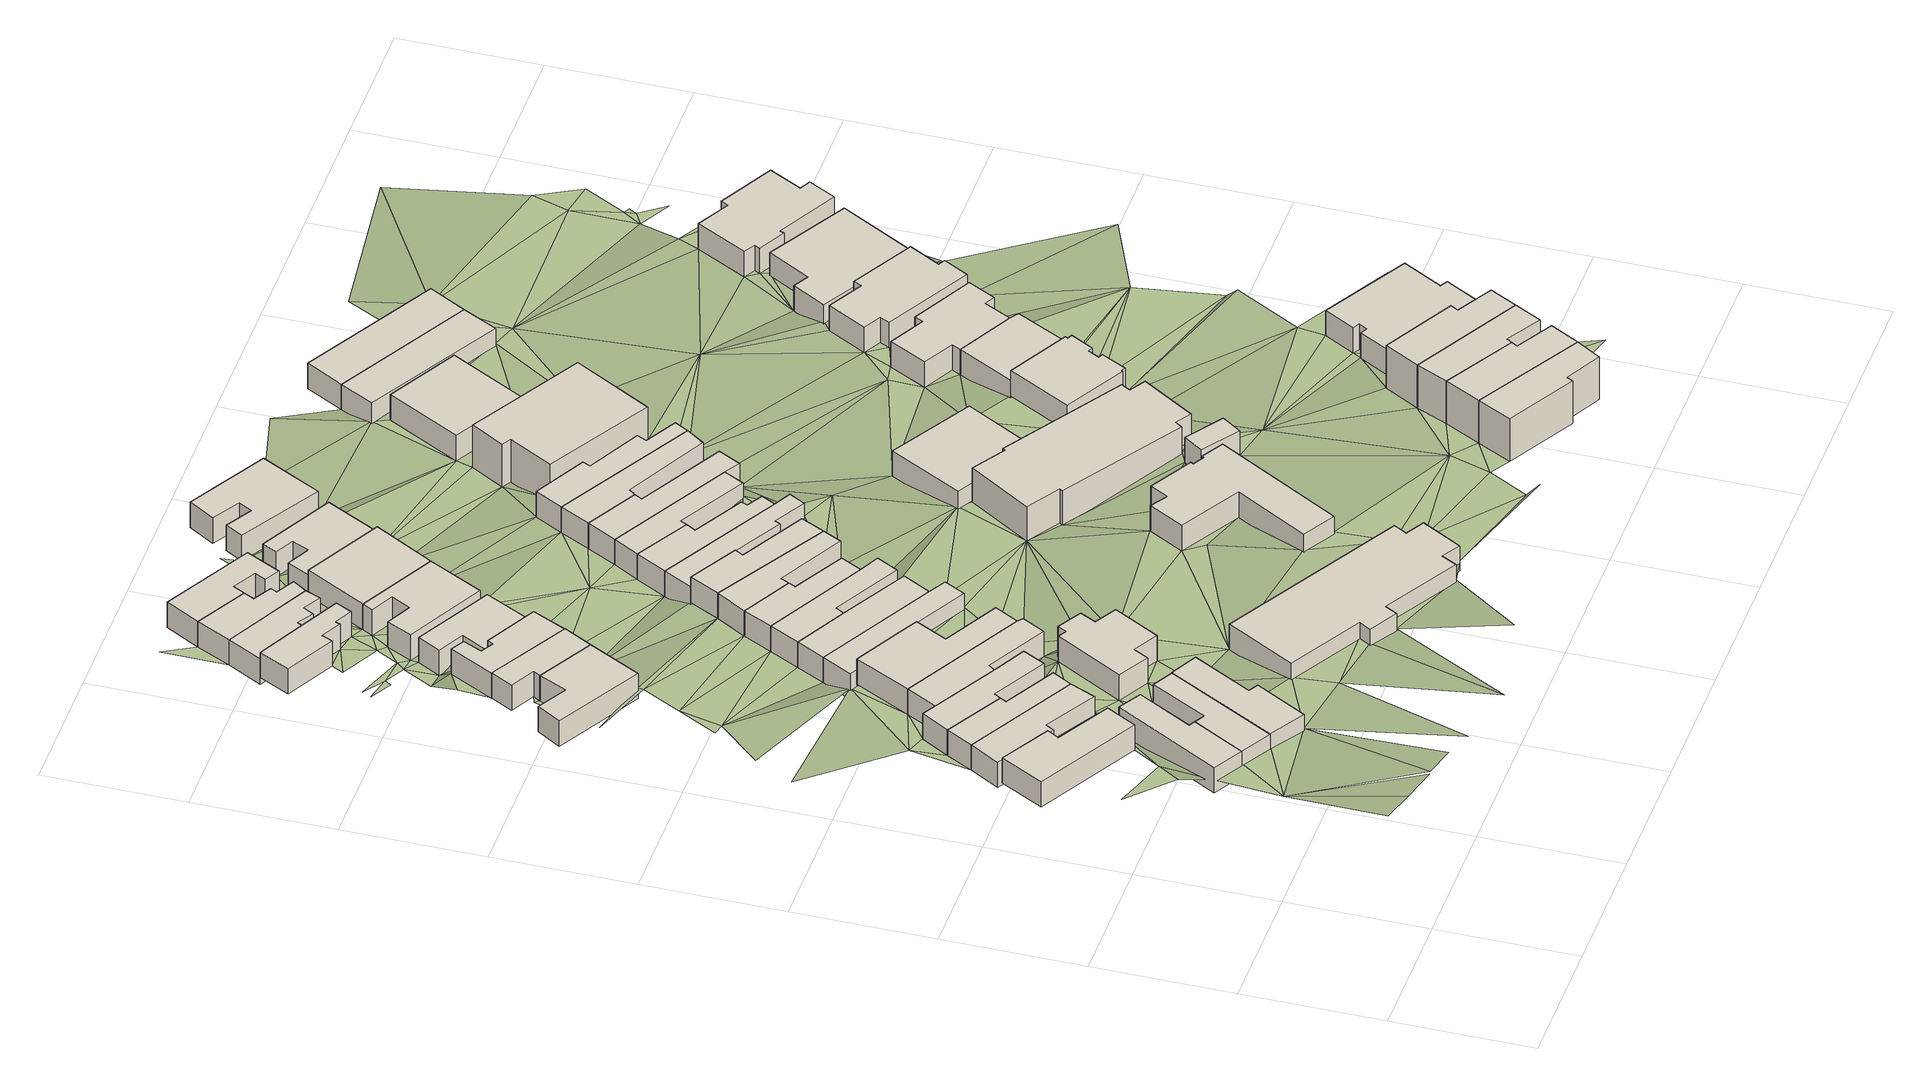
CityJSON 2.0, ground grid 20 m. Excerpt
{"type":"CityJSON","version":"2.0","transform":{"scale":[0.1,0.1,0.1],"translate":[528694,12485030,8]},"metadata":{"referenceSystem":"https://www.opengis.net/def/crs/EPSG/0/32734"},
"CityObjects":{
"building1":{"type":"Building","attributes":{"address":"71 Roberts Road Woodstock 7925 Cape Town","building":"house","building:levels":1,"building_height":4.1,"plus_code":"4FRW3F82+VGG","ground_height":31.85,"roof_height":35.95},"geometry":[{"type":"Solid","lod":"1","boundaries":[[[[0,1,2,3]],[[1,4,5,2]],[[4,6,7,5]],[[6,8,9,7]],[[8,10,11,9]],[[10,0,3,11]],[[3,2,5,7,9,11]],[[10,8,6,4,1,0]]]]}]},
"building2":{"type":"Building","attributes":{"address":"24 Salisbury Street Woodstock 7925 Cape Town","building":"house","building:levels":1,"building_height":4.1,"plus_code":"4FRW3F82+RHJ","ground_height":31.85,"roof_height":35.95},"geometry":[{"type":"Solid","lod":"1","boundaries":[[[[12,13,14,15]],[[13,16,17,14]],[[16,18,19,17]],[[18,20,21,19]],[[20,22,23,21]],[[22,12,15,23]],[[15,14,17,19,21,23]],[[22,20,18,16,13,12]]]]}]},
"building3":{"type":"Building","attributes":{"address":"22 Salisbury Street Woodstock 7925 Cape Town","building":"house","building:levels":1,"building_height":4.1,"plus_code":"4FRW3F82+RH3","ground_height":31.85,"roof_height":35.95},"geometry":[{"type":"Solid","lod":"1","boundaries":[[[[24,25,26,27]],[[25,28,29,26]],[[28,12,15,29]],[[12,22,23,15]],[[22,30,31,23]],[[30,24,27,31]],[[27,26,29,15,23,31]],[[30,22,12,28,25,24]]]]}]},
"building4":{"type":"Building","attributes":{"address":"69 Roberts Road Woodstock Cape Town","building":"house","building:levels":1,"building_height":4.1,"plus_code":"4FRW3F82+VGX","ground_height":30.34,"roof_height":34.44},"geometry":[{"type":"Solid","lod":"1","boundaries":[[[[32,33,34,35]],[[33,36,37,34]],[[36,38,39,37]],[[38,40,41,39]],[[40,42,43,41]],[[42,32,35,43]],[[35,34,37,39,41,43]],[[42,40,38,36,33,32]]]]}]},
"building5":{"type":"Building","attributes":{"address":"67 Roberts Road Woodstock Cape Town","building":"house","building:levels":1,"building_height":4.1,"plus_code":"4FRW3F82+WH3","ground_height":30.34,"roof_height":34.44},"geometry":[{"type":"Solid","lod":"1","boundaries":[[[[32,42,43,35]],[[42,44,45,43]],[[44,46,47,45]],[[46,48,49,47]],[[48,50,51,49]],[[50,32,35,51]],[[35,43,45,47,49,51]],[[50,48,46,44,42,32]]]]}]},
"building6":{"type":"Building","attributes":{"address":"20 Salisbury Street Woodstock 7925 Cape Town","building":"house","building:levels":1,"building_height":4.1,"plus_code":"4FRW3F82+RH9","ground_height":31.98,"roof_height":36.08},"geometry":[{"type":"Solid","lod":"1","boundaries":[[[[52,53,54,55]],[[53,56,57,54]],[[56,58,59,57]],[[58,60,61,59]],[[60,62,63,61]],[[62,52,55,63]],[[55,54,57,59,61,63]],[[62,60,58,56,53,52]]]]}]},
"building7":{"type":"Building","attributes":{"address":"65 Roberts Road Woodstock Cape Town","building":"house","building:levels":1,"building_height":4.1,"plus_code":"4FRW3F82+WHC","ground_height":30.33,"roof_height":34.43},"geometry":[{"type":"Solid","lod":"1","boundaries":[[[[50,48,49,51]],[[48,64,65,49]],[[64,66,67,65]],[[66,68,69,67]],[[68,70,71,69]],[[70,72,73,71]],[[72,74,75,73]],[[74,50,51,75]],[[51,49,65,67,69,71,73,75]],[[74,72,70,68,66,64,48,50]]]]}]},
"building8":{"type":"Building","attributes":{"address":"40 Roberts Road Woodstock Cape Town","building":"house","building:levels":1,"building_height":4.1,"plus_code":"4FRW3F92+3GX","ground_height":27.06,"roof_height":31.16},"geometry":[{"type":"Solid","lod":"1","boundaries":[[[[76,77,78,79]],[[77,80,81,78]],[[80,82,83,81]],[[82,84,85,83]],[[84,86,87,85]],[[86,76,79,87]],[[79,78,81,83,85,87]],[[86,84,82,80,77,76]]]]}]},
"building9":{"type":"Building","attributes":{"address":"63 Roberts Road Woodstock Cape Town","building":"house","building:levels":1,"building_height":4.1,"plus_code":"4FRW3F82+WHQ","ground_height":30.33,"roof_height":34.43},"geometry":[{"type":"Solid","lod":"1","boundaries":[[[[72,70,71,73]],[[70,88,89,71]],[[88,90,91,89]],[[90,92,93,91]],[[92,94,95,93]],[[94,96,97,95]],[[96,72,73,97]],[[73,71,89,91,93,95,97]],[[96,94,92,90,88,70,72]]]]}]},
"building10":{"type":"Building","attributes":{"address":"35 Beacontree Lane Woodstock Cape Town","building":"yes","building:levels":1,"building_height":4.1,"plus_code":"4FRW3F82+VJF","ground_height":31.98,"roof_height":36.08},"geometry":[{"type":"Solid","lod":"1","boundaries":[[[[98,99,100,101]],[[99,102,103,100]],[[102,104,105,103]],[[104,106,107,105]],[[106,108,109,107]],[[108,110,111,109]],[[110,112,113,111]],[[112,114,115,113]],[[114,116,117,115]],[[116,98,101,117]],[[101,100,103,105,107,109,111,113,115,117]],[[116,114,112,110,108,106,104,102,99,98]]]]}]},
"building11":{"type":"Building","attributes":{"address":"61 Roberts Road Woodstock Cape Town","building":"house","building:levels":1,"building_height":4.1,"plus_code":"4FRW3F82+XH5","ground_height":30.33,"roof_height":34.43},"geometry":[{"type":"Solid","lod":"1","boundaries":[[[[96,94,95,97]],[[94,118,119,95]],[[118,120,121,119]],[[120,122,123,121]],[[122,124,125,123]],[[124,126,127,125]],[[126,96,97,127]],[[97,95,119,121,123,125,127]],[[126,124,122,120,118,94,96]]]]}]},
"building12":{"type":"Building","attributes":{"address":"38 Roberts Road Woodstock Cape Town","building":"house","building:levels":1,"building_height":4.1,"plus_code":"4FRW3F92+4HC","ground_height":27.06,"roof_height":31.16},"geometry":[{"type":"Solid","lod":"1","boundaries":[[[[76,128,129,79]],[[128,130,131,129]],[[130,132,133,131]],[[132,134,135,133]],[[134,77,78,135]],[[77,76,79,78]],[[79,129,131,133,135,78]],[[77,134,132,130,128,76]]]]}]},
"building13":{"type":"Building","attributes":{"address":"36 Roberts Road Woodstock Cape Town","building":"house","building:levels":1,"building_height":4.1,"plus_code":"4FRW3F92+5H2","ground_height":26.89,"roof_height":30.99},"geometry":[{"type":"Solid","lod":"1","boundaries":[[[[136,137,138,139]],[[137,140,141,138]],[[140,142,143,141]],[[142,144,145,143]],[[144,146,147,145]],[[146,148,149,147]],[[148,150,151,149]],[[150,136,139,151]],[[139,138,141,143,145,147,149,151]],[[150,148,146,144,142,140,137,136]]]]}]},
"building14":{"type":"Building","attributes":{"address":"59 Roberts Road Woodstock Cape Town","building":"house","building:levels":1,"building_height":4.1,"plus_code":"4FRW3F82+XJJ","ground_height":28.52,"roof_height":32.62},"geometry":[{"type":"Solid","lod":"1","boundaries":[[[[152,153,154,155]],[[153,156,157,154]],[[156,158,159,157]],[[158,160,161,159]],[[160,162,163,161]],[[162,164,165,163]],[[164,166,167,165]],[[166,152,155,167]],[[155,154,157,159,161,163,165,167]],[[166,164,162,160,158,156,153,152]]]]}]},
"building15":{"type":"Building","attributes":{"address":"57 Roberts Road Woodstock Cape Town","building":"house","building:levels":1,"building_height":4.1,"plus_code":"4FRW3F82+XJW","ground_height":28.52,"roof_height":32.62},"geometry":[{"type":"Solid","lod":"1","boundaries":[[[[162,160,161,163]],[[160,168,169,161]],[[168,170,171,169]],[[170,172,173,171]],[[172,162,163,173]],[[163,161,169,171,173]],[[172,170,168,160,162]]]]}]},
"building16":{"type":"Building","attributes":{"address":"Kitchener Road Woodstock Cape Town","building":"house","building:levels":1,"building_height":4.1,"plus_code":"4FRW3F92+6GX","ground_height":25.27,"roof_height":29.37},"geometry":[{"type":"Solid","lod":"1","boundaries":[[[[174,175,176,177]],[[175,178,179,176]],[[178,180,181,179]],[[180,182,183,181]],[[182,184,185,183]],[[184,186,187,185]],[[186,188,189,187]],[[188,190,191,189]],[[190,174,177,191]],[[177,176,179,181,183,185,187,189,191]],[[190,188,186,184,182,180,178,175,174]]]]}]},
"building17":{"type":"Building","attributes":{"address":"All Saints Church 44 Roodebloem Road Woodstock Cape Town","building":"church","building:levels":1,"amenity":"place_of_worship","building_height":4.1,"plus_code":"4FRW3F82+QMQ","ground_height":31.98,"roof_height":36.08},"geometry":[{"type":"Solid","lod":"1","boundaries":[[[[192,193,194,195]],[[193,196,197,194]],[[196,198,199,197]],[[198,200,201,199]],[[200,202,203,201]],[[202,204,205,203]],[[204,206,207,205]],[[206,208,209,207]],[[208,210,211,209]],[[210,212,213,211]],[[212,214,215,213]],[[214,192,195,215]],[[195,194,197,199,201,203,205,207,209,211,213,215]],[[214,212,210,208,206,204,202,200,198,196,193,192]]]]}]},
"building18":{"type":"Building","attributes":{"address":"34 Roberts Road Woodstock Cape Town","building":"house","building:levels":1,"building_height":4.1,"plus_code":"4FRW3F92+5H8","ground_height":25.27,"roof_height":29.37},"geometry":[{"type":"Solid","lod":"1","boundaries":[[[[216,217,218,219]],[[217,220,221,218]],[[220,222,223,221]],[[222,224,225,223]],[[224,226,227,225]],[[226,216,219,227]],[[219,218,221,223,225,227]],[[226,224,222,220,217,216]]]]}]},
"building19":{"type":"Building","attributes":{"address":"55 Roberts Road Woodstock Cape Town","building":"house","building:levels":1,"building_height":4.1,"plus_code":"4FRW3F92+2J8","ground_height":28.52,"roof_height":32.62},"geometry":[{"type":"Solid","lod":"1","boundaries":[[[[172,170,171,173]],[[170,228,229,171]],[[228,230,231,229]],[[230,232,233,231]],[[232,234,235,233]],[[234,236,237,235]],[[236,172,173,237]],[[173,171,229,231,233,235,237]],[[236,234,232,230,228,170,172]]]]}]},
"building20":{"type":"Building","attributes":{"address":"Kitchener Road Woodstock Cape Town","building":"house","building:levels":1,"building_height":4.1,"plus_code":"4FRW3F92+7G9","ground_height":24.16,"roof_height":28.26},"geometry":[{"type":"Solid","lod":"1","boundaries":[[[[238,239,240,241]],[[239,242,243,240]],[[242,244,245,243]],[[244,246,247,245]],[[246,248,249,247]],[[248,250,251,249]],[[250,252,253,251]],[[252,238,241,253]],[[241,240,243,245,247,249,251,253]],[[252,250,248,246,244,242,239,238]]]]}]},
"building21":{"type":"Building","attributes":{"address":"53 Roberts Road Woodstock Cape Town","building":"house","building:levels":1,"building_height":4.1,"plus_code":"4FRW3F92+2JH","ground_height":28.52,"roof_height":32.62},"geometry":[{"type":"Solid","lod":"1","boundaries":[[[[236,234,235,237]],[[234,254,255,235]],[[254,256,257,255]],[[256,258,259,257]],[[258,260,261,259]],[[260,236,237,261]],[[237,235,255,257,259,261]],[[260,258,256,254,234,236]]]]}]},
"building22":{"type":"Building","attributes":{"address":"Kitchener Road Woodstock Cape Town","building":"house","building:levels":1,"building_height":4.1,"plus_code":"4FRW3F92+7HF","ground_height":24.16,"roof_height":28.26},"geometry":[{"type":"Solid","lod":"1","boundaries":[[[[262,238,241,263]],[[238,252,253,241]],[[252,264,265,253]],[[264,266,267,265]],[[266,268,269,267]],[[268,270,271,269]],[[270,272,273,271]],[[272,262,263,273]],[[263,241,253,265,267,269,271,273]],[[272,270,268,266,264,252,238,262]]]]}]},
"building23":{"type":"Building","attributes":{"address":"32 Roberts Road Woodstock Cape Town","building":"house","building:levels":1,"building_height":4.1,"plus_code":"4FRW3F92+5HX","ground_height":25.27,"roof_height":29.37},"geometry":[{"type":"Solid","lod":"1","boundaries":[[[[274,275,276,277]],[[275,278,279,276]],[[278,280,281,279]],[[280,282,283,281]],[[282,284,285,283]],[[284,286,287,285]],[[286,288,289,287]],[[288,274,277,289]],[[277,276,279,281,283,285,287,289]],[[288,286,284,282,280,278,275,274]]]]}]},
"building24":{"type":"Building","attributes":{"address":"51 Roberts Road Woodstock Cape Town","building":"house","building:levels":1,"building_height":4.1,"plus_code":"4FRW3F92+2JX","ground_height":28.52,"roof_height":32.62},"geometry":[{"type":"Solid","lod":"1","boundaries":[[[[260,258,259,261]],[[258,290,291,259]],[[290,292,293,291]],[[292,294,295,293]],[[294,296,297,295]],[[296,260,261,297]],[[261,259,291,293,295,297]],[[296,294,292,290,258,260]]]]}]},
"building25":{"type":"Building","attributes":{"address":"Kitchener Road Woodstock Cape Town","building":"house","building:levels":1,"building_height":4.1,"plus_code":"4FRW3F92+7HW","ground_height":24.16,"roof_height":28.26},"geometry":[{"type":"Solid","lod":"1","boundaries":[[[[262,272,273,263]],[[272,298,299,273]],[[298,300,301,299]],[[300,302,303,301]],[[302,304,305,303]],[[304,306,307,305]],[[306,308,309,307]],[[308,262,263,309]],[[263,273,299,301,303,305,307,309]],[[308,306,304,302,300,298,272,262]]]]}]},
"building26":{"type":"Building","attributes":{"address":"49 Roberts Road Woodstock Cape Town","building":"house","building:levels":1,"building_height":4.1,"plus_code":"4FRW3F92+3M3","ground_height":28.52,"roof_height":32.62},"geometry":[{"type":"Solid","lod":"1","boundaries":[[[[296,294,295,297]],[[294,310,311,295]],[[310,312,313,311]],[[312,314,315,313]],[[314,316,317,315]],[[316,296,297,317]],[[297,295,311,313,315,317]],[[316,314,312,310,294,296]]]]}]},
"building27":{"type":"Building","attributes":{"address":"30 Roberts Road Woodstock Cape Town","building":"house","building:levels":1,"building_height":4.1,"plus_code":"4FRW3F92+6JF","ground_height":25.27,"roof_height":29.37},"geometry":[{"type":"Solid","lod":"1","boundaries":[[[[274,318,319,277]],[[318,320,321,319]],[[320,275,276,321]],[[275,274,277,276]],[[277,319,321,276]],[[275,320,318,274]]]]}]},
"building28":{"type":"Building","attributes":{"address":"47 Roberts Road Woodstock Cape Town","building":"house","building:levels":1,"building_height":4.1,"plus_code":"4FRW3F92+3MF","ground_height":26.89,"roof_height":30.99},"geometry":[{"type":"Solid","lod":"1","boundaries":[[[[322,323,324,325]],[[323,326,327,324]],[[326,328,329,327]],[[328,330,331,329]],[[330,332,333,331]],[[332,334,335,333]],[[334,336,337,335]],[[336,338,339,337]],[[338,340,341,339]],[[340,322,325,341]],[[325,324,327,329,331,333,335,337,339,341]],[[340,338,336,334,332,330,328,326,323,322]]]]}]},
"building29":{"type":"Building","attributes":{"address":"45 Roberts Road Woodstock Cape Town","building":"house","building:levels":1,"building_height":4.1,"plus_code":"4FRW3F92+3MP","ground_height":26.89,"roof_height":30.99},"geometry":[{"type":"Solid","lod":"1","boundaries":[[[[340,338,339,341]],[[338,342,343,339]],[[342,344,345,343]],[[344,346,347,345]],[[346,348,349,347]],[[348,350,351,349]],[[350,352,353,351]],[[352,340,341,353]],[[341,339,343,345,347,349,351,353]],[[352,350,348,346,344,342,338,340]]]]}]},
"building30":{"type":"Building","attributes":{"address":"Rectory 42 Roodebloem Road Woodstock Cape Town","building":"house","building:levels":1,"building_height":4.1,"plus_code":"4FRW3F82+RQF","ground_height":31.95,"roof_height":36.05},"geometry":[{"type":"Solid","lod":"1","boundaries":[[[[354,355,356,357]],[[355,358,359,356]],[[358,360,361,359]],[[360,362,363,361]],[[362,364,365,363]],[[364,366,367,365]],[[366,368,369,367]],[[368,370,371,369]],[[370,372,373,371]],[[372,374,375,373]],[[374,376,377,375]],[[376,354,357,377]],[[357,356,359,361,363,365,367,369,371,373,375,377]],[[376,374,372,370,368,366,364,362,360,358,355,354]]]]}]},
"building31":{"type":"Building","attributes":{"address":"28 Roberts Road Woodstock Cape Town","building":"house","building:levels":1,"building_height":4.1,"plus_code":"4FRW3F92+7J4","ground_height":24.44,"roof_height":28.54},"geometry":[{"type":"Solid","lod":"1","boundaries":[[[[378,379,380,381]],[[379,382,383,380]],[[382,384,385,383]],[[384,386,387,385]],[[386,388,389,387]],[[388,390,391,389]],[[390,392,393,391]],[[392,378,381,393]],[[381,380,383,385,387,389,391,393]],[[392,390,388,386,384,382,379,378]]]]}]},
"building32":{"type":"Building","attributes":{"address":"43 Roberts Road Woodstock Cape Town","building":"house","building:levels":1,"building_height":4.1,"plus_code":"4FRW3F92+4M5","ground_height":26.89,"roof_height":30.99},"geometry":[{"type":"Solid","lod":"1","boundaries":[[[[352,350,351,353]],[[350,394,395,351]],[[394,396,397,395]],[[396,398,399,397]],[[398,400,401,399]],[[400,352,353,401]],[[353,351,395,397,399,401]],[[400,398,396,394,350,352]]]]}]},
"building33":{"type":"Building","attributes":{"address":"41 Roberts Road Woodstock Cape Town","building":"house","building:levels":1,"building_height":4.1,"plus_code":"4FRW3F92+4P3","ground_height":26.89,"roof_height":30.99},"geometry":[{"type":"Solid","lod":"1","boundaries":[[[[400,398,399,401]],[[398,402,403,399]],[[402,404,405,403]],[[404,406,407,405]],[[406,408,409,407]],[[408,410,411,409]],[[410,400,401,411]],[[401,399,403,405,407,409,411]],[[410,408,406,404,402,398,400]]]]}]},
"building34":{"type":"Building","attributes":{"address":"26 Roberts Road Woodstock Cape Town","building":"house","building:levels":1,"building_height":4.1,"plus_code":"4FRW3F92+7MW","ground_height":24.44,"roof_height":28.54},"geometry":[{"type":"Solid","lod":"1","boundaries":[[[[412,413,414,415]],[[413,416,417,414]],[[416,418,419,417]],[[418,420,421,419]],[[420,422,423,421]],[[422,424,425,423]],[[424,426,427,425]],[[426,412,415,427]],[[415,414,417,419,421,423,425,427]],[[426,424,422,420,418,416,413,412]]]]}]},
"building35":{"type":"Building","attributes":{"address":"39 Roberts Road Woodstock Cape Town","building":"house","building:levels":1,"building_height":4.1,"plus_code":"4FRW3F92+4PJ","ground_height":26.89,"roof_height":30.99},"geometry":[{"type":"Solid","lod":"1","boundaries":[[[[410,408,409,411]],[[408,428,429,409]],[[428,430,431,429]],[[430,432,433,431]],[[432,434,435,433]],[[434,410,411,435]],[[411,409,429,431,433,435]],[[434,432,430,428,408,410]]]]}]},
"building36":{"type":"Building","attributes":{"address":"Haldale Roodebloem Road Woodstock Cape Town","building":"church","building:levels":1.5,"building:use":"house","building_height":5.5,"plus_code":"4FRW3F82+WQP","ground_height":30.49,"roof_height":35.99},"geometry":[{"type":"Solid","lod":"1","boundaries":[[[[436,437,438,439]],[[437,440,441,438]],[[440,442,443,441]],[[442,444,445,443]],[[444,446,447,445]],[[446,448,449,447]],[[448,450,451,449]],[[450,452,453,451]],[[452,454,455,453]],[[454,456,457,455]],[[456,458,459,457]],[[458,436,439,459]],[[439,438,441,443,445,447,449,451,453,455,457,459]],[[458,456,454,452,450,448,446,444,442,440,437,436]]]]}]},
"building37":{"type":"Building","attributes":{"building":"garage","building:levels":1,"building_height":4.1,"plus_code":"4FRW3F82+VRF","ground_height":32.04,"roof_height":36.14},"geometry":[{"type":"Solid","lod":"1","boundaries":[[[[460,461,462,463]],[[461,464,465,462]],[[464,466,467,465]],[[466,460,463,467]],[[463,462,465,467]],[[466,464,461,460]]]]}]},
"building38":{"type":"Building","attributes":{"address":"37 Roberts Road Woodstock Cape Town","building":"house","building:levels":1,"building_height":4.1,"plus_code":"4FRW3F92+4PW","ground_height":26.89,"roof_height":30.99},"geometry":[{"type":"Solid","lod":"1","boundaries":[[[[434,432,433,435]],[[432,468,469,433]],[[468,470,471,469]],[[470,472,473,471]],[[472,474,475,473]],[[474,476,477,475]],[[476,478,479,477]],[[478,434,435,479]],[[435,433,469,471,473,475,477,479]],[[478,476,474,472,470,468,432,434]]]]}]},
"building39":{"type":"Building","attributes":{"address":"YogaWednesdays Roodebloem Road Cape Town","building":"yes","building:levels":1,"building_height":4.1,"plus_code":"4FRW3F82+XQP","ground_height":28.93,"roof_height":33.03},"geometry":[{"type":"Solid","lod":"1","boundaries":[[[[480,481,482,483]],[[481,484,485,482]],[[484,486,487,485]],[[486,480,483,487]],[[483,482,485,487]],[[486,484,481,480]]]]}]},
"building40":{"type":"Building","attributes":{"address":"75 Roodebloem Road Woodstock Cape Town","building":"house","building:levels":2,"building_height":6.9,"plus_code":"4FRW3F82+PVH","ground_height":33.43,"roof_height":40.33},"geometry":[{"type":"Solid","lod":"1","boundaries":[[[[488,489,490,491]],[[489,492,493,490]],[[492,494,495,493]],[[494,496,497,495]],[[496,498,499,497]],[[498,488,491,499]],[[491,490,493,495,497,499]],[[498,496,494,492,489,488]]]]}]},
"building41":{"type":"Building","attributes":{"address":"35 Roberts Road Woodstock Cape Town","building":"house","building:levels":2,"building_height":6.9,"plus_code":"4FRW3F92+5Q6","ground_height":25.82,"roof_height":32.72},"geometry":[{"type":"Solid","lod":"1","boundaries":[[[[500,501,502,503]],[[501,504,505,502]],[[504,506,507,505]],[[506,508,509,507]],[[508,510,511,509]],[[510,500,503,511]],[[503,502,505,507,509,511]],[[510,508,506,504,501,500]]]]}]},
"building42":{"type":"Building","attributes":{"address":"73 Roodebloem Road Woodstock 7925 Cape Town","building":"house","building:levels":2,"building_height":6.9,"plus_code":"4FRW3F82+PWR","ground_height":33.43,"roof_height":40.33},"geometry":[{"type":"Solid","lod":"1","boundaries":[[[[512,488,491,513]],[[488,498,499,491]],[[498,514,515,499]],[[514,516,517,515]],[[516,518,519,517]],[[518,512,513,519]],[[513,491,499,515,517,519]],[[518,516,514,498,488,512]]]]}]},
"building43":{"type":"Building","attributes":{"address":"71 Roodebloem Road Woodstock 7925 Cape Town","building":"house","building:levels":2,"building_height":6.9,"plus_code":"4FRW3F82+QW6","ground_height":33.43,"roof_height":40.33},"geometry":[{"type":"Solid","lod":"1","boundaries":[[[[512,518,519,513]],[[518,520,521,519]],[[520,522,523,521]],[[522,524,525,523]],[[524,526,527,525]],[[526,512,513,527]],[[513,519,521,523,525,527]],[[526,524,522,520,518,512]]]]}]},
"building44":{"type":"Building","attributes":{"address":"40 Roodebloem Road Woodstock Cape Town","building":"house","building:levels":1,"building_height":4.1,"plus_code":"4FRW3F82+WVR","ground_height":30.66,"roof_height":34.76},"geometry":[{"type":"Solid","lod":"1","boundaries":[[[[528,529,530,531]],[[529,532,533,530]],[[532,534,535,533]],[[534,536,537,535]],[[536,538,539,537]],[[538,540,541,539]],[[540,542,543,541]],[[542,544,545,543]],[[544,546,547,545]],[[546,548,549,547]],[[548,550,551,549]],[[550,528,531,551]],[[531,530,533,535,537,539,541,543,545,547,549,551]],[[550,548,546,544,542,540,538,536,534,532,529,528]]]]}]},
"building45":{"type":"Building","attributes":{"address":"33 Roberts Road Woodstock Cape Town","building":"house","building:levels":1,"building_height":4.1,"plus_code":"4FRW3F92+6QF","ground_height":25.82,"roof_height":29.92},"geometry":[{"type":"Solid","lod":"1","boundaries":[[[[552,553,554,555]],[[553,556,557,554]],[[556,558,559,557]],[[558,552,555,559]],[[555,554,557,559]],[[558,556,553,552]]]]}]},
"building46":{"type":"Building","attributes":{"address":"69 Roodebloem Road Woodstock Cape Town","building":"house","building:levels":2,"building_height":6.9,"plus_code":"4FRW3F82+QWG","ground_height":33.43,"roof_height":40.33},"geometry":[{"type":"Solid","lod":"1","boundaries":[[[[526,524,525,527]],[[524,560,561,525]],[[560,562,563,561]],[[562,564,565,563]],[[564,566,567,565]],[[566,526,527,567]],[[527,525,561,563,565,567]],[[566,564,562,560,524,526]]]]}]},
"building47":{"type":"Building","attributes":{"address":"38 Roodebloem Road Woodstock Cape Town","building":"house","building:levels":1,"building_height":4.1,"plus_code":"4FRW3F82+XVG","ground_height":29.06,"roof_height":33.16},"geometry":[{"type":"Solid","lod":"1","boundaries":[[[[568,569,570,571]],[[569,572,573,570]],[[572,574,575,573]],[[574,576,577,575]],[[576,578,579,577]],[[578,568,571,579]],[[571,570,573,575,577,579]],[[578,576,574,572,569,568]]]]}]},
"building48":{"type":"Building","attributes":{"address":"59 Roodebloem Road Woodstock Cape Town","building":"house","building:levels":1,"building_height":4.1,"plus_code":"4FRW3F82+RX6","ground_height":32.31,"roof_height":36.41},"geometry":[{"type":"Solid","lod":"1","boundaries":[[[[580,581,582,583]],[[581,584,585,582]],[[584,586,587,585]],[[586,588,589,587]],[[588,590,591,589]],[[590,592,593,591]],[[592,594,595,593]],[[594,596,597,595]],[[596,598,599,597]],[[598,600,601,599]],[[600,602,603,601]],[[602,580,583,603]],[[583,582,585,587,589,591,593,595,597,599,601,603]],[[602,600,598,596,594,592,590,588,586,584,581,580]]]]}]},
"building49":{"type":"Building","attributes":{"address":"31 Roberts Road Woodstock Cape Town","building":"house","building:levels":1,"building_height":4.1,"plus_code":"4FRW3F92+6RR","ground_height":24.73,"roof_height":28.83},"geometry":[{"type":"Solid","lod":"1","boundaries":[[[[604,605,606,607]],[[605,608,609,606]],[[608,610,611,609]],[[610,604,607,611]],[[607,606,609,611]],[[610,608,605,604]]]]}]},
"building50":{"type":"Building","attributes":{"address":"36 Roodebloem Road Woodstock Cape Town","building":"house","building:levels":1,"building_height":4.1,"plus_code":"4FRW3F92+2V5","ground_height":29.06,"roof_height":33.16},"geometry":[{"type":"Solid","lod":"1","boundaries":[[[[578,576,577,579]],[[576,612,613,577]],[[612,614,615,613]],[[614,616,617,615]],[[616,618,619,617]],[[618,620,621,619]],[[620,622,623,621]],[[622,624,625,623]],[[624,626,627,625]],[[626,578,579,627]],[[579,577,613,615,617,619,621,623,625,627]],[[626,624,622,620,618,616,614,612,576,578]]]]}]},
"building51":{"type":"Building","attributes":{"address":"29 Roberts Road Woodstock Cape Town","building":"house","building:levels":1,"building_height":4.1,"plus_code":"4FRW3F92+7R7","ground_height":24.73,"roof_height":28.83},"geometry":[{"type":"Solid","lod":"1","boundaries":[[[[604,610,611,607]],[[610,628,629,611]],[[628,630,631,629]],[[630,604,607,631]],[[607,611,629,631]],[[630,628,610,604]]]]}]},
"building52":{"type":"Building","attributes":{"address":"34 Woodstock Cape Town","building":"house","building:levels":1,"building_height":4.1,"plus_code":"4FRW3F92+2WV","ground_height":29.06,"roof_height":33.16},"geometry":[{"type":"Solid","lod":"1","boundaries":[[[[632,633,634,635]],[[633,636,637,634]],[[636,638,639,637]],[[638,640,641,639]],[[640,642,643,641]],[[642,644,645,643]],[[644,646,647,645]],[[646,648,649,647]],[[648,650,651,649]],[[650,632,635,651]],[[635,634,637,639,641,643,645,647,649,651]],[[650,648,646,644,642,640,638,636,633,632]]]]}]},
"building53":{"type":"Building","attributes":{"address":"32 Roodebloem Road Woodstock Cape Town","building":"yes","building:levels":1,"building_height":4.1,"plus_code":"4FRW3F92+3WH","ground_height":27.61,"roof_height":31.71},"geometry":[{"type":"Solid","lod":"1","boundaries":[[[[652,653,654,655]],[[653,656,657,654]],[[656,658,659,657]],[[658,660,661,659]],[[660,662,663,661]],[[662,652,655,663]],[[655,654,657,659,661,663]],[[662,660,658,656,653,652]]]]}]},
"building54":{"type":"Building","attributes":{"address":"30 Roodebloem Road Woodstock Cape Town","building":"yes","building:levels":1,"building_height":4.1,"plus_code":"4FRW3F92+4X7","ground_height":28.44,"roof_height":32.54},"geometry":[{"type":"Solid","lod":"1","boundaries":[[[[664,665,666,667]],[[665,668,669,666]],[[668,670,671,669]],[[670,672,673,671]],[[672,674,675,673]],[[674,676,677,675]],[[676,678,679,677]],[[678,680,681,679]],[[680,682,683,681]],[[682,684,685,683]],[[684,686,687,685]],[[686,664,667,687]],[[667,666,669,671,673,675,677,679,681,683,685,687]],[[686,684,682,680,678,676,674,672,670,668,665,664]]]]}]},
"terrain1":{"type":"TINRelief","geometry":[{"type":"CompositeSurface","lod":"1","boundaries":[[[688,689,690]],[[688,691,689]],[[692,693,689]],[[693,694,695]],[[696,697,689]],[[689,698,692]],[[699,694,700]],[[693,700,694]],[[697,696,701]],[[698,689,697]],[[18,700,693]],[[702,8,703]],[[6,703,8]],[[1,700,18]],[[704,32,50]],[[4,703,6]],[[4,705,703]],[[706,13,12]],[[18,4,1]],[[50,74,704]],[[12,28,706]],[[707,708,697]],[[705,4,709]],[[710,711,704]],[[709,4,18]],[[704,74,96]],[[706,28,712]],[[18,706,709]],[[74,72,96]],[[713,697,714]],[[706,112,709]],[[112,706,712]],[[715,710,716]],[[714,697,708]],[[96,710,704]],[[48,46,717]],[[718,709,112]],[[717,64,48]],[[713,62,719]],[[720,721,716]],[[712,114,112]],[[114,712,52]],[[714,62,713]],[[722,64,717]],[[708,723,724]],[[52,62,114]],[[112,110,718]],[[96,126,710]],[[718,110,717]],[[710,162,716]],[[725,726,727]],[[70,68,88]],[[728,714,708]],[[717,110,722]],[[62,98,114]],[[716,236,720]],[[80,77,729]],[[62,714,192]],[[116,114,98]],[[172,716,162]],[[730,724,723]],[[68,722,110]],[[729,77,134]],[[708,724,728]],[[90,88,68]],[[98,62,192]],[[236,716,172]],[[90,68,110]],[[725,720,260]],[[106,110,108]],[[731,130,732]],[[106,90,110]],[[192,99,98]],[[732,733,731]],[[90,106,104]],[[734,735,736]],[[236,260,720]],[[726,725,296]],[[737,124,122]],[[102,99,104]],[[222,733,732]],[[104,92,90]],[[738,122,120]],[[739,740,741]],[[741,742,739]],[[742,222,732]],[[743,735,744]],[[222,745,733]],[[296,76,726]],[[120,118,738]],[[118,94,92]],[[746,742,741]],[[746,222,742]],[[745,744,735]],[[296,725,260]],[[220,745,222]],[[747,737,122]],[[748,749,730]],[[286,745,220]],[[745,286,744]],[[730,749,750]],[[178,751,182]],[[747,122,738]],[[182,180,178]],[[738,118,747]],[[751,752,182]],[[744,286,284]],[[372,99,192]],[[284,752,744]],[[340,128,76]],[[76,296,316]],[[262,753,238]],[[754,286,220]],[[170,755,228]],[[752,186,182]],[[444,104,99]],[[186,184,182]],[[284,278,752]],[[104,444,92]],[[186,752,278]],[[756,757,190]],[[118,92,444]],[[278,284,282]],[[340,76,316]],[[128,758,137]],[[188,756,190]],[[275,186,278]],[[754,220,759]],[[275,188,186]],[[228,755,760]],[[278,282,761]],[[755,762,763]],[[192,764,765]],[[766,192,765]],[[118,444,747]],[[188,767,756]],[[767,768,756]],[[192,766,372]],[[767,188,275]],[[769,749,770]],[[758,128,340]],[[755,763,760]],[[256,254,258]],[[759,137,758]],[[258,254,290]],[[99,372,370]],[[444,763,747]],[[771,767,275]],[[754,759,758]],[[272,270,268]],[[370,444,99]],[[232,254,234]],[[772,767,771]],[[290,254,292]],[[773,268,266]],[[774,272,268]],[[775,298,272]],[[774,268,773]],[[771,773,772]],[[774,775,272]],[[758,340,352]],[[292,254,232]],[[776,314,312]],[[774,773,777]],[[778,779,764]],[[760,763,780]],[[765,764,781]],[[390,773,771]],[[777,773,390]],[[400,758,352]],[[232,760,780]],[[776,312,782]],[[754,758,434]],[[770,783,779]],[[766,765,374]],[[754,434,784]],[[384,777,390]],[[785,786,776]],[[780,763,444]],[[372,766,374]],[[410,758,400]],[[232,780,292]],[[787,777,384]],[[390,788,384]],[[785,776,782]],[[770,789,783]],[[370,448,444]],[[384,382,787]],[[386,384,788]],[[790,784,791]],[[434,758,410]],[[792,787,382]],[[779,793,764]],[[368,366,370]],[[448,446,444]],[[448,370,366]],[[793,781,764]],[[382,424,792]],[[292,794,795]],[[796,782,795]],[[784,478,791]],[[792,424,797]],[[785,782,796]],[[350,348,798]],[[783,799,779]],[[800,785,796]],[[434,478,784]],[[798,394,350]],[[442,780,444]],[[794,292,780]],[[424,382,801]],[[794,796,795]],[[793,779,799]],[[461,448,366]],[[394,798,802]],[[798,803,804]],[[790,791,501]],[[804,805,806]],[[466,807,781]],[[781,793,466]],[[442,437,780]],[[364,461,366]],[[804,802,798]],[[796,794,806]],[[426,424,801]],[[362,360,364]],[[802,804,806]],[[478,501,791]],[[808,364,360]],[[464,364,808]],[[437,442,440]],[[809,448,461]],[[481,794,780]],[[807,464,808]],[[464,461,364]],[[780,437,810]],[[811,802,806]],[[806,794,811]],[[812,813,814]],[[552,801,790]],[[815,816,478]],[[814,817,812]],[[488,799,489]],[[807,466,464]],[[816,501,478]],[[488,793,799]],[[811,818,802]],[[481,811,794]],[[790,501,500]],[[819,814,813]],[[552,426,801]],[[461,460,809]],[[500,552,790]],[[504,501,816]],[[466,793,820]],[[793,488,512]],[[821,815,822]],[[809,823,824]],[[810,437,825]],[[460,823,809]],[[815,826,816]],[[460,466,820]],[[512,526,793]],[[820,823,460]],[[820,793,526]],[[814,819,827]],[[821,826,815]],[[810,529,828]],[[412,426,829]],[[810,825,529]],[[830,823,820]],[[831,811,481]],[[826,821,832]],[[552,829,426]],[[819,811,831]],[[832,833,826]],[[820,526,566]],[[481,828,624]],[[552,500,553]],[[834,830,825]],[[819,831,827]],[[529,528,828]],[[529,825,532]],[[532,825,830]],[[412,829,835]],[[588,820,566]],[[481,624,831]],[[558,829,552]],[[830,536,532]],[[836,553,500]],[[837,838,839]],[[840,830,820]],[[841,833,827]],[[536,534,532]],[[838,842,843]],[[528,578,828]],[[833,841,826]],[[844,837,845]],[[820,588,581]],[[842,838,837]],[[624,828,578]],[[588,566,590]],[[846,590,566]],[[837,844,842]],[[580,820,581]],[[840,536,830]],[[827,831,638]],[[829,604,835]],[[540,538,542]],[[842,844,847]],[[538,544,542]],[[558,848,829]],[[836,826,841]],[[580,840,820]],[[842,847,849]],[[827,638,841]],[[831,624,622]],[[590,846,850]],[[624,578,626]],[[586,581,588]],[[851,852,846]],[[586,584,581]],[[546,550,548]],[[853,550,546]],[[854,553,836]],[[852,851,855]],[[855,849,856]],[[850,846,852]],[[538,536,857]],[[831,622,638]],[[854,848,553]],[[848,854,829]],[[855,858,852]],[[538,859,544]],[[642,638,622]],[[536,840,860]],[[620,642,622]],[[546,544,859]],[[638,642,640]],[[861,836,841]],[[546,859,853]],[[642,620,618]],[[841,638,636]],[[860,857,536]],[[854,836,861]],[[862,853,859]],[[863,862,864]],[[630,865,866]],[[580,867,840]],[[538,857,859]],[[636,868,841]],[[869,863,864]],[[618,870,642]],[[841,868,656]],[[871,868,636]],[[862,859,864]],[[618,872,870]],[[861,873,854]],[[874,865,630]],[[868,871,875]],[[872,864,870]],[[859,870,864]],[[841,656,672]],[[874,873,861]],[[670,861,841]],[[868,875,876]],[[656,877,878]],[[670,841,672]],[[874,879,865]],[[870,880,881]],[[882,883,881]],[[882,876,875]],[[672,656,676]],[[676,656,878]],[[884,870,859]],[[881,880,882]],[[672,676,674]],[[880,876,882]],[[884,880,870]],[[874,861,885]],[[878,678,676]],[[886,861,670]],[[876,880,887]],[[861,886,888]],[[878,887,678]],[[680,678,682]],[[889,879,874]],[[861,888,885]],[[670,890,886]],[[678,887,682]],[[670,668,665]],[[670,665,890]],[[891,886,890]],[[892,874,885]],[[892,889,874]],[[888,893,894]],[[888,894,885]],[[888,895,893]],[[896,894,893]],[[885,894,897]],[[892,885,897]]]}]}
},
"vertices":[
[7,524,81],[155,443,81],[155,443,122],[7,524,122],[179,486,81],[179,486,122],[102,529,81],[102,529,122],[112,546,81],[112,546,122],[41,586,81],[41,586,122],
[183,371,81],[174,376,81],[174,376,122],[183,371,122],[218,454,81],[218,454,122],[185,473,81],[185,473,122],[98,320,81],[98,320,122],[141,296,81],[141,296,122],
[272,428,81],[242,444,81],[242,444,122],[272,428,122],[198,363,81],[198,363,122],[185,271,81],[185,271,122],
[74,637,66],[49,594,66],[49,594,107],[74,637,107],[134,545,66],[134,545,107],[141,557,66],[141,557,107],[215,514,66],[215,514,107],[232,551,66],[232,551,107],
[248,579,66],[248,579,107],[173,620,66],[173,620,107],[178,629,66],[178,629,107],[95,675,66],[95,675,107],
[272,428,82],[185,271,82],[185,271,123],[272,428,123],[236,241,82],[236,241,123],[278,315,82],[278,315,123],[264,323,82],[264,323,123],[311,408,82],[311,408,123],
[184,638,66],[184,638,107],[263,596,66],[263,596,107],[280,628,66],[280,628,107],[232,653,66],[232,653,107],[139,704,66],[139,704,107],[119,715,66],[119,715,107],
[176,1175,33],[96,1219,33],[96,1219,74],[176,1175,74],[77,1179,33],[77,1179,74],[34,1203,33],[34,1203,74],[12,1168,33],[12,1168,74],[136,1100,33],[136,1100,74],
[239,662,66],[239,662,107],[327,615,66],[327,615,107],[345,648,66],[345,648,107],[338,654,66],[338,654,107],[162,748,66],[162,748,107],
[340,468,82],[377,534,82],[377,534,123],[340,468,123],[345,552,82],[345,552,123],[357,575,82],[357,575,123],[322,595,82],[322,595,123],[315,582,82],[315,582,123],[303,589,82],[303,589,123],[247,491,82],[247,491,123],[292,466,82],[292,466,123],[304,488,82],[304,488,123],
[357,688,66],[357,688,107],[276,731,66],[276,731,107],[300,777,66],[300,777,107],[270,793,66],[270,793,107],[204,828,66],[204,828,107],
[199,1216,33],[199,1216,74],[84,1280,33],[84,1280,74],[66,1248,33],[66,1248,74],[102,1229,33],[102,1229,74],
[199,1216,32],[223,1265,32],[223,1265,73],[199,1216,73],[148,1304,32],[148,1304,73],[143,1296,32],[143,1296,73],[125,1306,32],[125,1306,73],[138,1333,32],[138,1333,73],[118,1344,32],[118,1344,73],[84,1280,32],[84,1280,73],
[270,793,48],[277,805,48],[277,805,89],[270,793,89],[396,742,48],[396,742,89],[412,772,48],[412,772,89],[387,786,48],[387,786,89],[217,877,48],[217,877,89],[193,834,48],[193,834,89],[204,828,48],[204,828,89],
[409,826,48],[409,826,89],[313,878,48],[313,878,89],[238,917,48],[238,917,89],
[63,1582,15],[40,1538,15],[40,1538,56],[63,1582,56],[112,1501,15],[112,1501,56],[119,1516,15],[119,1516,56],[148,1501,15],[148,1501,56],[151,1508,15],[151,1508,56],[177,1495,15],[177,1495,56],[189,1518,15],[189,1518,56],[140,1543,15],[140,1543,56],
[389,386,82],[333,287,82],[333,287,123],[389,386,123],[440,227,82],[440,227,123],[430,210,82],[430,210,123],[471,187,82],[471,187,123],[481,205,82],[481,205,123],[590,143,82],[590,143,123],[602,165,82],[602,165,123],[629,150,82],[629,150,123],[662,208,82],[662,208,123],[635,223,82],[635,223,123],[646,242,82],[646,242,123],
[223,1265,15],[261,1338,15],[261,1338,56],[223,1265,56],[150,1397,15],[150,1397,56],[132,1364,15],[132,1364,56],[170,1344,15],[170,1344,56],[148,1304,15],[148,1304,56],
[320,890,48],[320,890,89],[418,838,48],[418,838,89],[435,869,48],[435,869,89],[406,883,48],[406,883,89],[260,960,48],[260,960,89],
[90,1632,4],[63,1582,4],[63,1582,45],[90,1632,45],[140,1543,4],[140,1543,45],[149,1558,4],[149,1558,45],[172,1544,4],[172,1544,45],[181,1559,4],[181,1559,45],[207,1545,4],[207,1545,45],[216,1567,4],[216,1567,45],
[422,913,48],[422,913,89],[348,953,48],[348,953,89],[353,963,48],[353,963,89],[281,1001,48],[281,1001,89],
[115,1681,4],[115,1681,45],[230,1587,4],[230,1587,45],[203,1602,4],[203,1602,45],[208,1611,4],[208,1611,45],[181,1626,4],[181,1626,45],[189,1641,4],[189,1641,45],
[307,1427,15],[196,1485,15],[196,1485,56],[307,1427,56],[188,1470,15],[188,1470,56],[221,1453,15],[221,1453,56],[206,1426,15],[206,1426,56],[170,1444,15],[170,1444,56],[152,1408,15],[152,1408,56],[266,1349,15],[266,1349,56],
[359,975,48],[359,975,89],[455,924,48],[455,924,89],[469,951,48],[469,951,89],[307,1044,48],[307,1044,89],
[198,1658,4],[198,1658,45],[232,1639,4],[232,1639,45],[223,1623,4],[223,1623,45],[245,1611,4],[245,1611,45],[271,1661,4],[271,1661,45],[143,1730,4],[143,1730,45],
[486,985,48],[486,985,89],[392,1036,48],[392,1036,89],[399,1048,48],[399,1048,89],[329,1087,48],[329,1087,89],
[356,1513,15],[356,1513,56],[244,1572,15],[244,1572,56],
[329,1087,32],[399,1048,32],[399,1048,73],[329,1087,73],[405,1045,32],[405,1045,73],[412,1056,32],[412,1056,73],[487,1014,32],[487,1014,73],[491,1022,32],[491,1022,73],[537,997,32],[537,997,73],[550,1020,32],[550,1020,73],[525,1033,32],[525,1033,73],[351,1128,32],[351,1128,73],
[536,1053,32],[536,1053,73],[513,1066,32],[513,1066,73],[517,1075,32],[517,1075,73],[444,1115,32],[444,1115,73],[452,1129,32],[452,1129,73],[375,1172,32],[375,1172,73],
[642,321,82],[746,501,82],[746,501,123],[642,321,123],[714,519,82],[714,519,123],[712,516,82],[712,516,123],[696,525,82],[696,525,123],[698,529,82],[698,529,123],[636,564,82],[636,564,123],[621,538,82],[621,538,123],[597,553,82],[597,553,123],[568,503,82],[568,503,123],[656,453,82],[656,453,123],[595,348,82],[595,348,123],
[356,1513,7],[397,1590,7],[397,1590,48],[356,1513,48],[290,1646,7],[290,1646,48],[279,1625,7],[279,1625,48],[306,1611,7],[306,1611,48],[294,1587,7],[294,1587,48],[261,1604,7],[261,1604,48],[244,1572,7],[244,1572,48],
[457,1138,32],[457,1138,73],[555,1084,32],[555,1084,73],[571,1113,32],[571,1113,73],[396,1208,32],[396,1208,73],
[593,1100,32],[593,1100,73],[610,1132,32],[610,1132,73],[487,1199,32],[487,1199,73],[493,1210,32],[493,1210,73],[419,1250,32],[419,1250,73],
[461,1696,7],[347,1760,7],[347,1760,48],[461,1696,48],[323,1723,7],[323,1723,48],[363,1699,7],[363,1699,48],[352,1680,7],[352,1680,48],[314,1702,7],[314,1702,48],[299,1677,7],[299,1677,48],[415,1609,7],[415,1609,48],
[500,1219,32],[500,1219,73],[621,1157,32],[621,1157,73],[640,1183,32],[640,1183,73],[441,1293,32],[441,1293,73],
[828,660,68],[657,768,68],[657,768,123],[828,660,123],[655,764,68],[655,764,123],[607,794,68],[607,794,123],[549,704,68],[549,704,123],[597,674,68],[597,674,123],[594,670,68],[594,670,123],[765,561,68],[765,561,123],[772,571,68],[772,571,123],[794,557,68],[794,557,123],[843,633,68],[843,633,123],[820,647,68],[820,647,123],
[797,515,83],[744,551,83],[744,551,124],[797,515,124],[725,523,83],[725,523,124],[777,487,83],[777,487,124],
[651,1203,32],[651,1203,73],[605,1228,32],[605,1228,73],[612,1242,32],[612,1242,73],[534,1282,32],[534,1282,73],[539,1293,32],[539,1293,73],[463,1333,32],[463,1333,73],
[767,845,52],[649,913,52],[649,913,93],[767,845,93],[592,808,52],[592,808,93],[709,742,52],[709,742,93],
[873,197,97],[847,148,97],[847,148,166],[873,197,166],[946,93,97],[946,93,166],[951,102,97],[951,102,166],[1004,75,97],[1004,75,166],[1026,110,97],[1026,110,166],
[552,1444,21],[524,1396,21],[524,1396,90],[552,1444,90],[537,1389,21],[537,1389,90],[501,1325,21],[501,1325,90],[651,1240,21],[651,1240,90],[715,1352,21],[715,1352,90],
[900,248,97],[900,248,166],[1049,152,97],[1049,152,166],[996,182,97],[996,182,166],[1001,191,97],[1001,191,166],
[1006,198,97],[1006,198,166],[1056,169,97],[1056,169,166],[1077,208,97],[1077,208,166],[921,293,97],[921,293,166],
[831,809,69],[782,719,69],[782,719,110],[831,809,110],[870,671,69],[870,671,110],[872,673,69],[872,673,110],[878,670,69],[878,670,110],[897,706,69],[897,706,110],[890,709,69],[890,709,110],[899,725,69],[899,725,110],[906,722,69],[906,722,110],[924,755,69],[924,755,110],[917,758,69],[917,758,110],[919,762,69],[919,762,110],
[559,1468,21],[661,1412,21],[661,1412,62],[559,1468,62],[719,1518,21],[719,1518,62],[617,1573,21],[617,1573,62],
[1098,247,97],[1098,247,166],[1046,276,97],[1046,276,166],[1052,287,97],[1052,287,166],[949,343,97],[949,343,166],
[831,809,53],[919,762,53],[919,762,94],[831,809,94],[926,758,53],[926,758,94],[968,839,53],[968,839,94],[956,847,53],[956,847,94],[875,889,53],[875,889,94],
[1045,452,86],[1020,408,86],[1020,408,127],[1045,452,127],[1030,403,86],[1030,403,127],[1023,391,86],[1023,391,127],[1013,396,86],[1013,396,127],[988,351,86],[988,351,127],[1083,298,86],[1083,298,127],[1077,287,86],[1077,287,127],[1116,265,86],[1116,265,127],[1147,320,86],[1147,320,127],[1136,326,86],[1136,326,127],[1168,383,86],[1168,383,127],
[633,1643,10],[607,1595,10],[607,1595,51],[633,1643,51],[801,1487,10],[801,1487,51],[827,1537,10],[827,1537,51],
[976,886,53],[976,886,94],[991,878,53],[991,878,94],[1012,918,53],[1012,918,94],[923,964,53],[923,964,94],[917,952,53],[917,952,94],[865,979,53],[865,979,94],[837,925,53],[837,925,94],[881,902,53],[881,902,94],
[857,1590,10],[857,1590,51],[663,1697,10],[663,1697,51],
[972,1060,53],[966,1048,53],[966,1048,94],[972,1060,94],[915,1076,53],[915,1076,94],[884,1020,53],[884,1020,94],[910,1006,53],[910,1006,94],[903,992,53],[903,992,94],[1027,925,53],[1027,925,94],[1047,961,53],[1047,961,94],[1037,966,53],[1037,966,94],[1062,1011,53],[1062,1011,94],
[1016,1185,39],[981,1124,39],[981,1124,80],[1016,1185,80],[959,1136,39],[959,1136,80],[931,1088,39],[931,1088,80],[1070,1010,39],[1070,1010,80],[1132,1120,39],[1132,1120,80],
[1171,1230,47],[1091,1272,47],[1091,1272,88],[1171,1230,88],[1085,1262,47],[1085,1262,88],[1038,1287,47],[1038,1287,88],[999,1214,47],[999,1214,88],[1015,1205,47],[1015,1205,88],[1011,1197,47],[1011,1197,88],[1050,1176,47],[1050,1176,88],[1053,1182,47],[1053,1182,88],[1141,1136,47],[1141,1136,88],[1162,1175,47],[1162,1175,88],[1146,1183,47],[1146,1183,88],
[109,64,125],[91,225,102],[62,77,125],[160,51,125],[141,296,102],[98,320,102],[112,373,81],[93,337,102],[166,52,125],[236,241,100],[185,271,102],[52,430,81],[131,403,81],[210,40,125],[49,594,81],[134,545,81],[91,725,66],[141,557,81],[218,454,82],[259,29,117],[340,225,100],[215,514,81],[193,834,66],[5,856,50],[242,444,82],[278,315,100],[333,287,100],[34,913,50],[91,975,50],[248,579,82],[232,551,82],[264,323,100],[105,1036,50],[75,979,50],[263,596,82],[355,9,117],[430,210,100],[135,1092,50],[136,1100,50],[64,1130,33],[440,227,100],[91,1225,33],[471,187,98],[88,1326,33],[118,1344,33],[107,1367,15],[96,1418,15],[101,1427,15],[64,1435,15],[277,805,66],[340,725,66],[125,1306,33],[143,1296,33],[148,1304,33],[138,1333,33],[71,1448,15],[142,1423,15],[131,1411,15],[170,1344,33],[396,742,66],[501,39,115],[590,143,98],[481,205,98],[103,1484,15],[159,1455,15],[91,1725,4],[266,1349,32],[409,826,66],[172,1544,15],[149,1558,15],[340,1225,32],[261,1338,32],[418,838,66],[221,1453,18],[387,786,66],[412,772,66],[646,242,98],[595,348,98],[589,475,82],[207,1545,15],[181,1559,15],[602,165,98],[629,150,98],[244,1572,18],[216,1567,18],[230,1587,18],[223,1623,7],[232,1639,7],[405,1045,48],[245,1611,7],[635,223,98],[662,208,98],[592,808,68],[642,321,98],[486,985,52],[787,108,97],[307,1427,18],[487,1014,52],[412,1056,48],[271,1661,7],[294,1587,18],[793,91,113],[356,1513,18],[340,1475,18],[277,1667,7],[838,225,97],[589,975,52],[469,951,52],[537,997,52],[296,1705,7],[517,1075,52],[818,165,97],[491,1022,52],[397,1590,18],[555,1084,52],[513,1066,52],[536,1053,52],[525,1033,52],[550,1020,52],[746,501,83],[714,519,83],[765,561,83],[709,742,68],[593,1100,35],[493,1210,35],[487,1199,35],[621,1157,35],[539,1293,35],[501,1325,35],[500,1219,35],[571,1113,35],[610,1132,35],[838,475,83],[612,1242,35],[534,1282,35],[794,557,83],[772,571,83],[828,660,69],[651,1240,35],[640,1183,35],[767,845,69],[607,1595,21],[843,633,69],[838,975,53],[605,1228,35],[651,1203,35],[820,647,69],[589,1725,10],[715,1352,26],[1049,152,99],[1001,191,99],[996,182,99],[1051,492,86],[838,1225,39],[1056,169,99],[1006,198,99],[1067,117,99],[1026,110,99],[1052,287,99],[1104,96,114],[719,1518,26],[1077,208,99],[1083,298,99],[1046,276,99],[1077,287,99],[926,758,69],[801,1487,26],[1098,247,99],[1087,225,99],[1106,602,72],[1116,265,99],[1087,725,72],[1104,587,86],[838,1475,26],[968,839,72],[956,847,69],[991,878,59],[818,1639,12],[692,1705,10],[1194,413,86],[931,1088,53],[976,886,59],[1027,925,59],[966,1048,59],[1012,918,59],[827,1537,26],[857,1590,26],[972,1060,59],[1070,1010,59],[981,1124,47],[1016,1185,47],[849,1697,12],[1087,975,59],[1047,961,59],[1062,1011,59],[1037,966,59],[1208,778,72],[1087,1475,31],[1051,1317,47],[1132,1120,47],[1086,1379,31],[1087,1725,13],[1093,1280,47],[1099,1290,47],[1104,1528,31],[1106,1390,31],[1103,1405,31],[1133,1354,31],[1112,1401,31],[1136,1466,31]
]}
